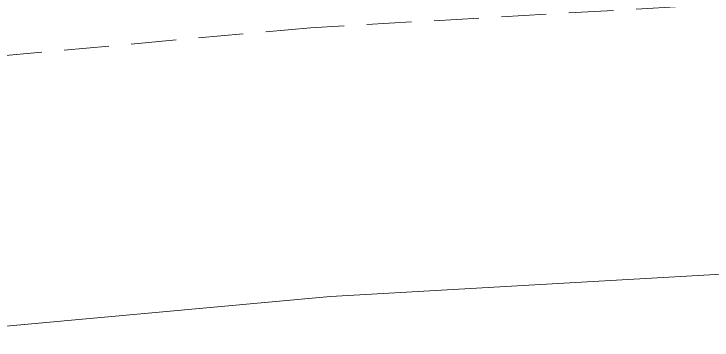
# Model space of a CAD drawing. Header units: inches. Extents: x 27644242 to 29761523, y -859349 to 216979.
# Drawn here: x 29065656 to 29077296, y -648784 to -643340 of the extents above; entities that cross this region are included whole.
import ezdxf

# ---------------------------------------------------------------- set-up
doc = ezdxf.new("R2010")
doc.units = ezdxf.units.IN
doc.header["$MEASUREMENT"] = 0
doc.linetypes.add('01-Xref Col Podium Lvl-1$0$HIDDEN', pattern=[0.375, 0.25, -0.125])
doc.layers.add('RVA Site Boundary', color=17, linetype='Continuous', lineweight=15)

msp = doc.modelspace()

# ---------------------------------------------------------------- linework, layer by layer
at = {"layer": 'RVA Site Boundary', "color": 252, "linetype": '01-Xref Col Podium Lvl-1$0$HIDDEN', "ltscale": 3000}
msp.add_lwpolyline([(29117725.29782116, -628275.5077187541), (29119006.8019852, -633060.4665236196), (29119222.28693617, -633843.1969147181), (29117092.95191945, -637769.2320109251), (29120135.15364406, -640629.779725997), (29120270.61755222, -644842.1801159021), (29119614.6100837, -646225.3905082486), (29119403.09392916, -646207.0198462683), (29112333.01431342, -645592.9671602161), (29110340.53755154, -645338.2988211608), (29110031.53658263, -643730.6442269809), (29106872.8238459, -643146.9573207404), (29106636.01426735, -643103.1981473279), (29097508.83154273, -640887.5760611134), (29091807.54978744, -642715.977732243), (29090493.17895852, -643059.2332131905), (29084534.56496125, -642892.5865470759), (29078620.19521775, -643087.3952375159), (29077901.99666707, -643152.8385726648), (29070600.57059023, -643569.724683041), (29062287.46919772, -644326.4325964965)], dxfattribs=at)
at = {"layer": 'RVA Site Boundary', "ltscale": 500}
msp.add_lwpolyline([(29093064.13441312, -647038.7377607018), (29091217.24399864, -647521.0637858475), (29090702.29727865, -647566.841244229), (29084545.74414702, -647394.6587443033), (29078898.67717465, -647580.6629627451), (29078234.52763008, -647641.1812709387), (29070932.8885916, -648058.0795406859), (29062960.8881146, -648783.7384208306)], dxfattribs=at)

doc.saveas('drawing.dxf')
